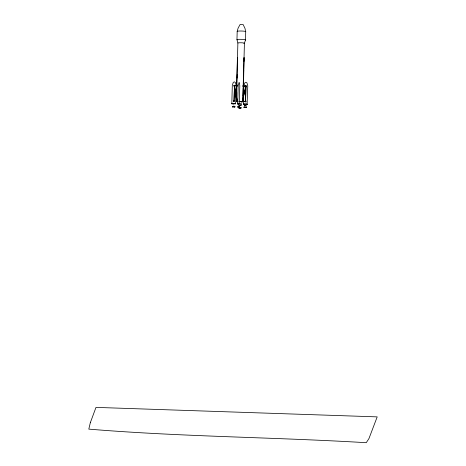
<?xml version="1.0" encoding="UTF-8"?>
<svg xmlns="http://www.w3.org/2000/svg" width="466" height="466" viewBox="0 0 466 466"><rect width="100%" height="100%" fill="white"/><g stroke="black" fill="none" stroke-linecap="round" stroke-linejoin="round"><path stroke-width="0.7" d="M234.392 85.651L237.625 85.756L234.386 85.767L237.34 100.895M242.734 86.047L246.077 86.134L242.332 101.105L245.565 101.483L246.06 86.134M232.289 103.924L231.823 103.761L232.307 85.325L233.25 82.459L234.316 81.835L235.388 82.505L236.198 85.459L235.61 103.941M233.571 101.471C232.866 100.341 235.126 100.312 234.369 101.518L233.559 101.489L233.594 100.668M233.961 86.117C234.194 84.078 233.419 86.973 234.782 86.128L234.806 85.319L233.984 85.313M236.344 101.559L237.876 43.018L236.967 39.651L237.188 31.338L238.126 28.082L240.118 24.477L240.642 24.378L243.13 24.535L244.953 28.31L245.722 31.624L245.5 39.942L244.417 43.239L243.945 61.442M236.664 95.99L236.757 92.402M236.909 86.659L236.967 84.503M237.136 78.043L237.229 74.449M237.38 68.706L237.433 66.551M237.602 60.091L237.456 57.72M239.215 103.778L239.809 85.662L239.18 82.645M242.751 100.237L244.027 57.679M243.031 96.235L243.24 88.26M243.485 78.836L243.718 70.139M243.176 100.254L244.079 57.673M243.421 104.209L243.875 85.715L244.819 82.855L245.926 82.232L246.974 82.925L247.772 85.849L247.108 104.332M242.431 101.105L245.867 86.07L245.559 101.448M245.978 101.087L245.943 101.908L245.133 101.885L245.168 101.058L245.961 101.105M245.897 86.099L242.734 85.948M243.229 96.06L243.887 93.328M239.297 106.9L238.388 107.122M239.326 103.761L237.91 103.65M240.922 104.611L241.161 104.751M238.825 104.099L237.753 104.046L238.359 104.157M238.848 104.728L238.085 104.605L238.4 104.757M237.404 57.726L236.373 100.499M231.823 103.761L232.219 103.673M232.505 106.737L232.557 106.842M240.206 105.636L238.819 105.497M243.392 104.151L244.528 104.017M244.027 107.197L244.714 107.069M237.608 106.632L237.322 106.883L238.388 107.151M240.974 105.613L240.258 105.636M239.681 107.902L239.874 107.961M241.242 107.943L241.47 107.867M241.184 101.827L241.51 101.734L239.262 101.46M231.922 103.708L232.546 103.638M237.986 103.65L237.846 103.848M241.132 103.965L241.458 103.871L239.204 103.592M232.33 106.726L232.866 106.685M246.887 104.372L247.184 104.337M244.219 107.098L243.823 107.157L244.551 107.296M240.578 107.832L240.986 107.774L240.485 107.652M239.058 82.628L238.178 85.633L237.707 103.708L238.01 103.772M239.646 107.937L239.961 107.873M234.217 104.879L233.192 104.85M244.114 104.034L243.497 104.209M246.613 104.413L246.951 104.378M232.499 106.691L233.146 106.673M234.509 106.935L235.126 106.86L234.643 106.749M238.575 107.588L237.928 107.669L238.429 107.792M240.34 107.856L240.677 107.687M246.083 107.326L246.497 107.209M238.633 107.128L239.25 106.831M245.605 101.471L242.262 101.064M232.493 103.633L233.915 103.621M240.107 105.502L240.87 105.403L238.93 105.205M234.235 106.947L234.631 106.953M244.324 107.064L245.739 107.069M238.866 107.576L238.237 107.751M245.809 107.337L246.7 107.25L246.398 107.174M240.048 107.867L240.456 107.873M241.073 107.961L240.532 107.972M238.773 103.807L239.256 103.714M238.761 104.163L239.285 104.093L238.324 104.104M232.953 103.621L233.419 103.615M244.493 104.005L244.994 104.011M239.221 105.7L240.107 105.753M233.064 106.656L234.165 106.673M234.316 106.964L232.878 106.918M245.495 107.343L245.885 107.361M238.79 107.553L239.961 107.576M239.71 107.873L240.124 107.885M240.538 107.966L240.013 107.972M240.613 105.118L241.341 105.048L240.718 104.955M244.976 104L245.483 104.011M245.53 107.361L244.784 107.337M239.343 107.885L239.745 107.891M240.06 107.966L239.646 107.955M245.477 104.017L246.438 104.069M233.909 103.627L234.41 103.644M238.953 107.862L239.355 107.862M238.178 103.79L237.98 103.778M234.386 103.65L234.87 103.679M245.675 107.087L246.071 107.093M244.848 107.32L243.963 107.238M234.107 106.691L234.503 106.702M233.274 106.93L232.598 106.883M239.903 107.594L240.322 107.605M238.598 107.832L239.011 107.85M238.272 106.557L239.221 106.755M246.398 104.075L247.096 104.174M234.823 103.685L235.248 103.726M245.972 107.11L246.351 107.128M234.398 106.714L234.986 106.778M240.217 107.617L240.619 107.64M238.295 107.797L238.697 107.821M238.528 106.603L239.338 106.831M246.759 104.122L247.289 104.285M235.19 103.732L235.528 103.778M232.348 103.918L231.899 103.761M246.217 107.139L246.561 107.168M232.738 106.877L232.435 106.766M234.27 85.732L237.112 100.941M235.878 95.122L236.518 98.582M235.639 95.163L236.536 100.004M237.876 43.018A3.279 0.355 1.5 0 1 242.233 42.82A3.279 0.355 1.5 0 1 243.858 43.396M239.862 101.32A3.279 0.355 1.5 0 1 242.838 101.687A3.279 0.355 1.5 0 1 241.039 102.025M237.771 101.914A3.279 0.355 1.5 0 1 238.19 101.314M237.596 31.583A4.281 0.46 1.5 0 1 241.213 31.012A4.281 0.46 1.5 0 1 245.495 31.74M237.38 39.895A4.281 0.46 1.5 0 1 240.992 39.325A4.281 0.46 1.5 0 1 245.273 40.053M233.99 101.075L234.491 85.697L234.037 101.081M245.57 85.686L245.535 86.513C246.718 87.224 246.73 85.033 245.57 85.686M90.334 422.662L88.802 429.122C181.088 436.788 273.827 437.149 366.253 442.7L368.955 438.564L377.198 416.878L95.99 407.389L90.334 422.662M244.633 105.159L246.036 105.229L244.633 105.159M244.801 105.374L245.844 105.421L244.801 105.374"/></g></svg>
